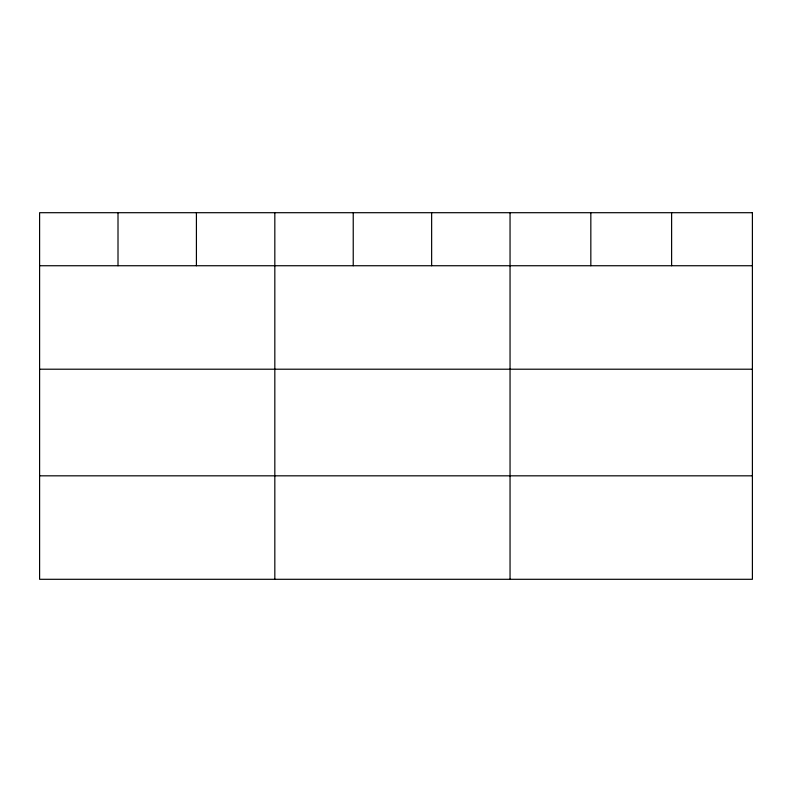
<?xml version="1.0" encoding="UTF-8"?>
<svg xmlns="http://www.w3.org/2000/svg" width="792" height="792" viewBox="0 0 792 792"><rect width="100%" height="100%" fill="white"/><g stroke="black" fill="none" stroke-linecap="round" stroke-linejoin="round"><path stroke-width="1.19" d="M39.6 265.736L752.4 265.736M39.6 369.211L752.4 369.211M39.6 475.824L752.4 475.824M671.616 212.701L671.616 265.736M590.832 212.701L590.832 265.736M510.048 212.701L510.048 579.298M431.64 212.701L431.64 265.736M353.232 212.701L353.232 265.736M274.824 212.701L274.824 579.298M196.416 212.701L196.416 265.736M118.008 212.701L118.008 265.736M752.4 212.701L39.6 212.701L39.6 579.298L752.4 579.298L752.4 212.701"/></g></svg>
